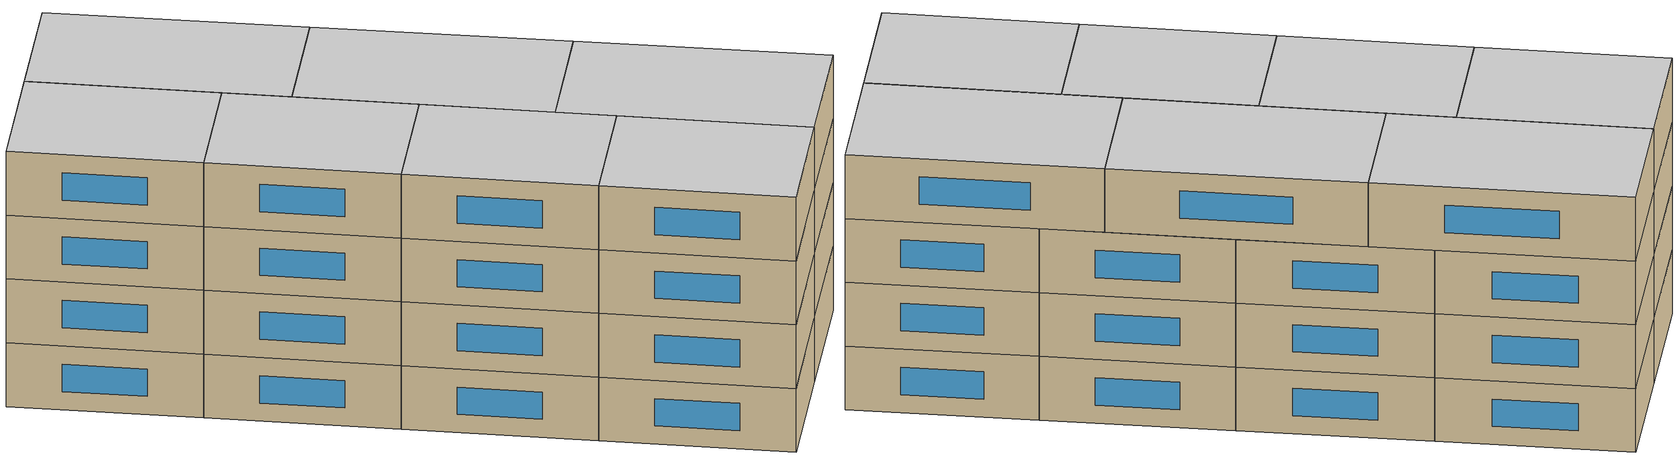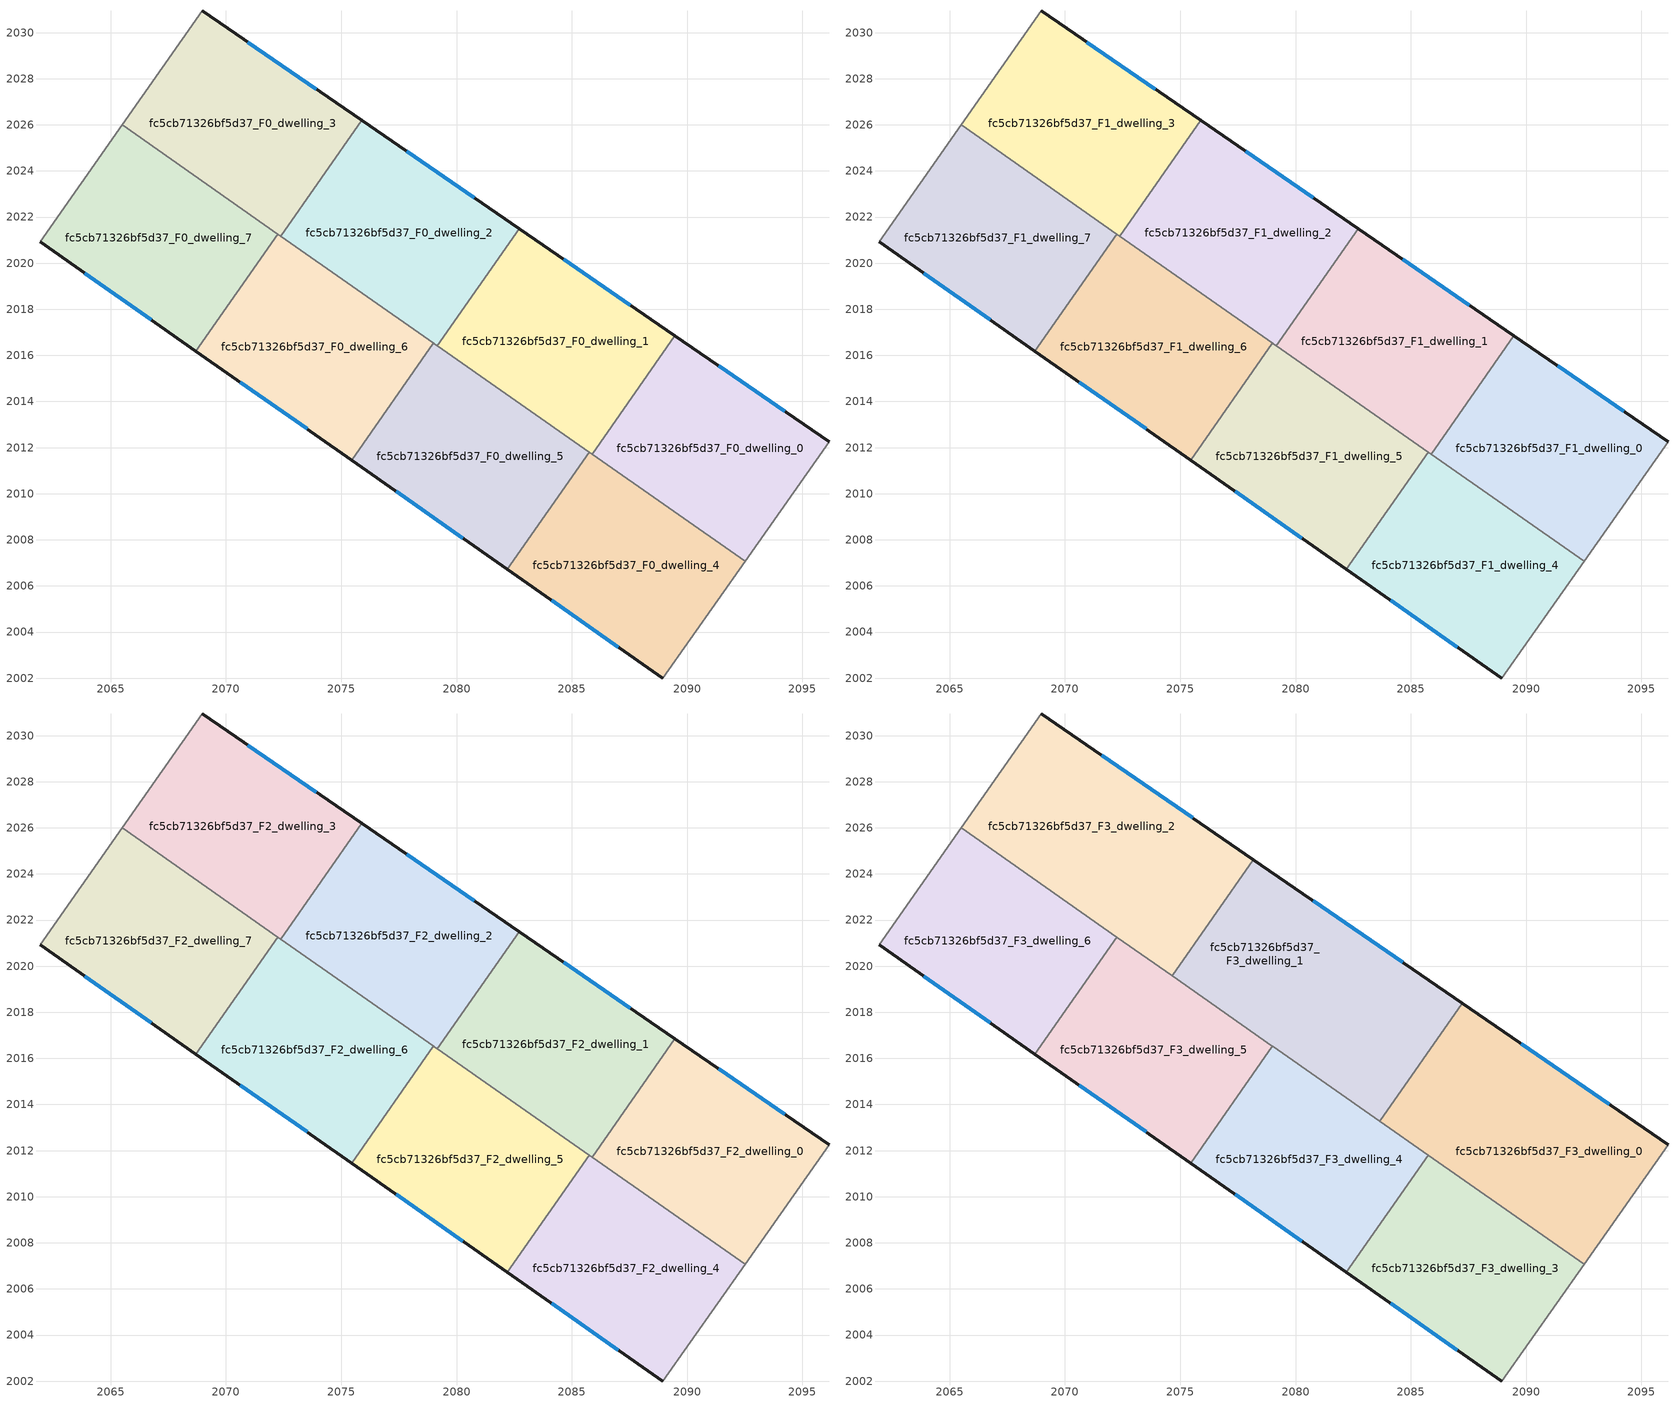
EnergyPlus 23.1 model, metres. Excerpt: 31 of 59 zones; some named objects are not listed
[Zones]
fc5cb71326bf5d37_F0_dwelling_0
 floor ground (EU_floor_Construction): 2096.16,2012.26 2092.52,2007.07 2085.88,2011.72 2089.48,2016.85 z0
 wall outside (EU_wall_Construction): 2096.16,2012.26 2089.48,2016.85 z0:3
 wall adiabatic (EU_wall_Construction): 2092.52,2007.07 2096.16,2012.26 z0:3
 wall to fc5cb71326bf5d37_F0_dwelling_1 (EU_wall_Construction): 2089.48,2016.85 2085.88,2011.72 z0:3
 wall to fc5cb71326bf5d37_F0_dwelling_4 (EU_wall_Construction): 2085.88,2011.72 2092.52,2007.07 z0:3
 window (EU_Window_Construction): 2094.25,2013.57 2091.39,2015.54 z0.86:2.14
fc5cb71326bf5d37_F0_dwelling_1
 floor ground (EU_floor_Construction): 2089.48,2016.85 2085.88,2011.72 2079.16,2016.42 2082.72,2021.5 z0
 wall outside (EU_wall_Construction): 2089.48,2016.85 2082.72,2021.5 z0:3
 wall to fc5cb71326bf5d37_F0_dwelling_2 (EU_wall_Construction): 2082.72,2021.5 2079.16,2016.42 z0:3
 wall to fc5cb71326bf5d37_F0_dwelling_5 (EU_wall_Construction): 2079.16,2016.42 2085.76,2011.8 z0:3
 wall to fc5cb71326bf5d37_F0_dwelling_4 (EU_wall_Construction): 2085.76,2011.8 2085.88,2011.72 z0:3
 window (EU_Window_Construction): 2087.55,2018.18 2084.65,2020.17 z0.86:2.14
fc5cb71326bf5d37_F0_dwelling_2
 floor ground (EU_floor_Construction): 2082.72,2021.5 2079.16,2016.42 2072.37,2021.18 2075.89,2026.2 z0
 wall outside (EU_wall_Construction): 2082.72,2021.5 2075.89,2026.2 z0:3
 wall to fc5cb71326bf5d37_F0_dwelling_3 (EU_wall_Construction): 2075.89,2026.2 2072.37,2021.18 z0:3
 wall to fc5cb71326bf5d37_F0_dwelling_6 (EU_wall_Construction): 2072.37,2021.18 2079,2016.53 z0:3
 wall to fc5cb71326bf5d37_F0_dwelling_5 (EU_wall_Construction): 2079,2016.53 2079.16,2016.42 z0:3
 window (EU_Window_Construction): 2080.77,2022.84 2077.84,2024.85 z0.86:2.14
fc5cb71326bf5d37_F0_dwelling_3
 floor ground (EU_floor_Construction): 2075.89,2026.2 2072.37,2021.18 2065.49,2026 2068.97,2030.95 z0
 wall outside (EU_wall_Construction): 2075.89,2026.2 2068.97,2030.95 z0:3
 wall adiabatic (EU_wall_Construction): 2068.97,2030.95 2065.49,2026 z0:3
 wall to fc5cb71326bf5d37_F0_dwelling_7 (EU_wall_Construction): 2065.49,2026 2072.25,2021.26 z0:3
 wall to fc5cb71326bf5d37_F0_dwelling_6 (EU_wall_Construction): 2072.25,2021.26 2072.37,2021.18 z0:3
 window (EU_Window_Construction): 2073.91,2027.55 2070.95,2029.59 z0.86:2.14
fc5cb71326bf5d37_F0_dwelling_4
 floor ground (EU_floor_Construction): 2092.52,2007.07 2088.96,2002 2082.2,2006.72 2085.76,2011.8 z0
 wall outside (EU_wall_Construction): 2082.2,2006.72 2088.96,2002 z0:3
 wall adiabatic (EU_wall_Construction): 2088.96,2002 2092.52,2007.07 z0:3
 wall to fc5cb71326bf5d37_F0_dwelling_5 (EU_wall_Construction): 2085.76,2011.8 2082.2,2006.72 z0:3
 window (EU_Window_Construction): 2084.13,2005.37 2087.03,2003.35 z0.86:2.14
fc5cb71326bf5d37_F0_dwelling_5
 floor ground (EU_floor_Construction): 2085.76,2011.8 2082.2,2006.72 2075.45,2011.46 2079,2016.53 z0
 wall outside (EU_wall_Construction): 2075.45,2011.46 2082.2,2006.72 z0:3
 wall to fc5cb71326bf5d37_F0_dwelling_6 (EU_wall_Construction): 2079,2016.53 2075.45,2011.46 z0:3
 window (EU_Window_Construction): 2077.38,2010.11 2080.27,2008.08 z0.86:2.14
fc5cb71326bf5d37_F0_dwelling_6
 floor ground (EU_floor_Construction): 2079,2016.53 2075.45,2011.46 2068.69,2016.19 2072.25,2021.26 z0
 wall outside (EU_wall_Construction): 2068.69,2016.19 2075.45,2011.46 z0:3
 wall to fc5cb71326bf5d37_F0_dwelling_7 (EU_wall_Construction): 2072.25,2021.26 2068.69,2016.19 z0:3
 window (EU_Window_Construction): 2070.62,2014.84 2073.52,2012.81 z0.86:2.14
fc5cb71326bf5d37_F0_dwelling_7
 floor ground (EU_floor_Construction): 2072.25,2021.26 2068.69,2016.19 2061.93,2020.92 2065.49,2026 z0
 wall outside (EU_wall_Construction): 2061.93,2020.92 2068.69,2016.19 z0:3
 wall adiabatic (EU_wall_Construction): 2065.49,2026 2061.93,2020.92 z0:3
 window (EU_Window_Construction): 2063.86,2019.57 2066.76,2017.54 z0.86:2.14
fc5cb71326bf5d37_F1_dwelling_0
 floor to fc5cb71326bf5d37_F0_dwelling_0 (EU_floor_Construction): 2096.16,2012.26 2092.52,2007.07 2085.88,2011.72 2089.48,2016.85 z3
 wall outside (EU_wall_Construction): 2096.16,2012.26 2089.48,2016.85 z3:6
 wall adiabatic (EU_wall_Construction): 2092.52,2007.07 2096.16,2012.26 z3:6
 wall to fc5cb71326bf5d37_F1_dwelling_1 (EU_wall_Construction): 2089.48,2016.85 2085.88,2011.72 z3:6
 wall to fc5cb71326bf5d37_F1_dwelling_4 (EU_wall_Construction): 2085.88,2011.72 2092.52,2007.07 z3:6
 window (EU_Window_Construction): 2094.25,2013.57 2091.39,2015.54 z3.86:5.14
fc5cb71326bf5d37_F1_dwelling_1
 floor to fc5cb71326bf5d37_F0_dwelling_1 (EU_floor_Construction): 2089.48,2016.85 2085.88,2011.72 2079.16,2016.42 2082.72,2021.5 z3
 wall outside (EU_wall_Construction): 2089.48,2016.85 2082.72,2021.5 z3:6
 wall to fc5cb71326bf5d37_F1_dwelling_2 (EU_wall_Construction): 2082.72,2021.5 2079.16,2016.42 z3:6
 wall to fc5cb71326bf5d37_F1_dwelling_5 (EU_wall_Construction): 2079.16,2016.42 2085.76,2011.8 z3:6
 wall to fc5cb71326bf5d37_F1_dwelling_4 (EU_wall_Construction): 2085.76,2011.8 2085.88,2011.72 z3:6
 window (EU_Window_Construction): 2087.55,2018.18 2084.65,2020.17 z3.86:5.14
fc5cb71326bf5d37_F1_dwelling_2
 floor to fc5cb71326bf5d37_F0_dwelling_2 (EU_floor_Construction): 2082.72,2021.5 2079.16,2016.42 2072.37,2021.18 2075.89,2026.2 z3
 wall outside (EU_wall_Construction): 2082.72,2021.5 2075.89,2026.2 z3:6
 wall to fc5cb71326bf5d37_F1_dwelling_3 (EU_wall_Construction): 2075.89,2026.2 2072.37,2021.18 z3:6
 wall to fc5cb71326bf5d37_F1_dwelling_6 (EU_wall_Construction): 2072.37,2021.18 2079,2016.53 z3:6
 wall to fc5cb71326bf5d37_F1_dwelling_5 (EU_wall_Construction): 2079,2016.53 2079.16,2016.42 z3:6
 window (EU_Window_Construction): 2080.77,2022.84 2077.84,2024.85 z3.86:5.14
fc5cb71326bf5d37_F1_dwelling_3
 floor to fc5cb71326bf5d37_F0_dwelling_3 (EU_floor_Construction): 2075.89,2026.2 2072.37,2021.18 2065.49,2026 2068.97,2030.95 z3
 wall outside (EU_wall_Construction): 2075.89,2026.2 2068.97,2030.95 z3:6
 wall adiabatic (EU_wall_Construction): 2068.97,2030.95 2065.49,2026 z3:6
 wall to fc5cb71326bf5d37_F1_dwelling_7 (EU_wall_Construction): 2065.49,2026 2072.25,2021.26 z3:6
 wall to fc5cb71326bf5d37_F1_dwelling_6 (EU_wall_Construction): 2072.25,2021.26 2072.37,2021.18 z3:6
 window (EU_Window_Construction): 2073.91,2027.55 2070.95,2029.59 z3.86:5.14
fc5cb71326bf5d37_F1_dwelling_4
 floor to fc5cb71326bf5d37_F0_dwelling_4 (EU_floor_Construction): 2092.52,2007.07 2088.96,2002 2082.2,2006.72 2085.76,2011.8 z3
 wall outside (EU_wall_Construction): 2082.2,2006.72 2088.96,2002 z3:6
 wall adiabatic (EU_wall_Construction): 2088.96,2002 2092.52,2007.07 z3:6
 wall to fc5cb71326bf5d37_F1_dwelling_5 (EU_wall_Construction): 2085.76,2011.8 2082.2,2006.72 z3:6
 window (EU_Window_Construction): 2084.13,2005.37 2087.03,2003.35 z3.86:5.14
fc5cb71326bf5d37_F1_dwelling_5
 floor to fc5cb71326bf5d37_F0_dwelling_5 (EU_floor_Construction): 2085.76,2011.8 2082.2,2006.72 2075.45,2011.46 2079,2016.53 z3
 wall outside (EU_wall_Construction): 2075.45,2011.46 2082.2,2006.72 z3:6
 wall to fc5cb71326bf5d37_F1_dwelling_6 (EU_wall_Construction): 2079,2016.53 2075.45,2011.46 z3:6
 window (EU_Window_Construction): 2077.38,2010.11 2080.27,2008.08 z3.86:5.14
fc5cb71326bf5d37_F1_dwelling_6
 floor to fc5cb71326bf5d37_F0_dwelling_6 (EU_floor_Construction): 2079,2016.53 2075.45,2011.46 2068.69,2016.19 2072.25,2021.26 z3
 wall outside (EU_wall_Construction): 2068.69,2016.19 2075.45,2011.46 z3:6
 wall to fc5cb71326bf5d37_F1_dwelling_7 (EU_wall_Construction): 2072.25,2021.26 2068.69,2016.19 z3:6
 window (EU_Window_Construction): 2070.62,2014.84 2073.52,2012.81 z3.86:5.14
fc5cb71326bf5d37_F1_dwelling_7
 floor to fc5cb71326bf5d37_F0_dwelling_7 (EU_floor_Construction): 2072.25,2021.26 2068.69,2016.19 2061.93,2020.92 2065.49,2026 z3
 wall outside (EU_wall_Construction): 2061.93,2020.92 2068.69,2016.19 z3:6
 wall adiabatic (EU_wall_Construction): 2065.49,2026 2061.93,2020.92 z3:6
 window (EU_Window_Construction): 2063.86,2019.57 2066.76,2017.54 z3.86:5.14
fc5cb71326bf5d37_F2_dwelling_0
 floor to fc5cb71326bf5d37_F1_dwelling_0 (EU_floor_Construction): 2096.16,2012.26 2092.52,2007.07 2085.88,2011.72 2089.48,2016.85 z6
 wall outside (EU_wall_Construction): 2096.16,2012.26 2089.48,2016.85 z6:9
 wall adiabatic (EU_wall_Construction): 2092.52,2007.07 2096.16,2012.26 z6:9
 wall to fc5cb71326bf5d37_F2_dwelling_1 (EU_wall_Construction): 2089.48,2016.85 2085.88,2011.72 z6:9
 wall to fc5cb71326bf5d37_F2_dwelling_4 (EU_wall_Construction): 2085.88,2011.72 2092.52,2007.07 z6:9
 window (EU_Window_Construction): 2094.25,2013.57 2091.39,2015.54 z6.86:8.14
fc5cb71326bf5d37_F2_dwelling_1
 floor to fc5cb71326bf5d37_F1_dwelling_1 (EU_floor_Construction): 2089.48,2016.85 2085.88,2011.72 2079.16,2016.42 2082.72,2021.5 z6
 wall outside (EU_wall_Construction): 2089.48,2016.85 2082.72,2021.5 z6:9
 wall to fc5cb71326bf5d37_F2_dwelling_2 (EU_wall_Construction): 2082.72,2021.5 2079.16,2016.42 z6:9
 wall to fc5cb71326bf5d37_F2_dwelling_5 (EU_wall_Construction): 2079.16,2016.42 2085.76,2011.8 z6:9
 wall to fc5cb71326bf5d37_F2_dwelling_4 (EU_wall_Construction): 2085.76,2011.8 2085.88,2011.72 z6:9
 window (EU_Window_Construction): 2087.55,2018.18 2084.65,2020.17 z6.86:8.14
fc5cb71326bf5d37_F2_dwelling_2
 floor to fc5cb71326bf5d37_F1_dwelling_2 (EU_floor_Construction): 2082.72,2021.5 2079.16,2016.42 2072.37,2021.18 2075.89,2026.2 z6
 wall outside (EU_wall_Construction): 2082.72,2021.5 2075.89,2026.2 z6:9
 wall to fc5cb71326bf5d37_F2_dwelling_3 (EU_wall_Construction): 2075.89,2026.2 2072.37,2021.18 z6:9
 wall to fc5cb71326bf5d37_F2_dwelling_6 (EU_wall_Construction): 2072.37,2021.18 2079,2016.53 z6:9
 wall to fc5cb71326bf5d37_F2_dwelling_5 (EU_wall_Construction): 2079,2016.53 2079.16,2016.42 z6:9
 window (EU_Window_Construction): 2080.77,2022.84 2077.84,2024.85 z6.86:8.14
 ceiling adiabatic (EU_roof_Construction): 2079.16,2016.42 2082.72,2021.5 2078.17,2024.62 2074.64,2019.59 z9
fc5cb71326bf5d37_F2_dwelling_3
 floor to fc5cb71326bf5d37_F1_dwelling_3 (EU_floor_Construction): 2075.89,2026.2 2072.37,2021.18 2065.49,2026 2068.97,2030.95 z6
 wall outside (EU_wall_Construction): 2075.89,2026.2 2068.97,2030.95 z6:9
 wall adiabatic (EU_wall_Construction): 2068.97,2030.95 2065.49,2026 z6:9
 wall to fc5cb71326bf5d37_F2_dwelling_7 (EU_wall_Construction): 2065.49,2026 2072.25,2021.26 z6:9
 wall to fc5cb71326bf5d37_F2_dwelling_6 (EU_wall_Construction): 2072.25,2021.26 2072.37,2021.18 z6:9
 window (EU_Window_Construction): 2073.91,2027.55 2070.95,2029.59 z6.86:8.14
fc5cb71326bf5d37_F2_dwelling_4
 floor to fc5cb71326bf5d37_F1_dwelling_4 (EU_floor_Construction): 2092.52,2007.07 2088.96,2002 2082.2,2006.72 2085.76,2011.8 z6
 wall outside (EU_wall_Construction): 2082.2,2006.72 2088.96,2002 z6:9
 wall adiabatic (EU_wall_Construction): 2088.96,2002 2092.52,2007.07 z6:9
 wall to fc5cb71326bf5d37_F2_dwelling_5 (EU_wall_Construction): 2085.76,2011.8 2082.2,2006.72 z6:9
 window (EU_Window_Construction): 2084.13,2005.37 2087.03,2003.35 z6.86:8.14
fc5cb71326bf5d37_F2_dwelling_5
 floor to fc5cb71326bf5d37_F1_dwelling_5 (EU_floor_Construction): 2085.76,2011.8 2082.2,2006.72 2075.45,2011.46 2079,2016.53 z6
 wall outside (EU_wall_Construction): 2075.45,2011.46 2082.2,2006.72 z6:9
 wall to fc5cb71326bf5d37_F2_dwelling_6 (EU_wall_Construction): 2079,2016.53 2075.45,2011.46 z6:9
 window (EU_Window_Construction): 2077.38,2010.11 2080.27,2008.08 z6.86:8.14
fc5cb71326bf5d37_F2_dwelling_6
 floor to fc5cb71326bf5d37_F1_dwelling_6 (EU_floor_Construction): 2079,2016.53 2075.45,2011.46 2068.69,2016.19 2072.25,2021.26 z6
 wall outside (EU_wall_Construction): 2068.69,2016.19 2075.45,2011.46 z6:9
 wall to fc5cb71326bf5d37_F2_dwelling_7 (EU_wall_Construction): 2072.25,2021.26 2068.69,2016.19 z6:9
 window (EU_Window_Construction): 2070.62,2014.84 2073.52,2012.81 z6.86:8.14
fc5cb71326bf5d37_F2_dwelling_7
 floor to fc5cb71326bf5d37_F1_dwelling_7 (EU_floor_Construction): 2072.25,2021.26 2068.69,2016.19 2061.93,2020.92 2065.49,2026 z6
 wall outside (EU_wall_Construction): 2061.93,2020.92 2068.69,2016.19 z6:9
 wall adiabatic (EU_wall_Construction): 2065.49,2026 2061.93,2020.92 z6:9
 window (EU_Window_Construction): 2063.86,2019.57 2066.76,2017.54 z6.86:8.14
fc5cb71326bf5d37_F3_dwelling_0
 floor to fc5cb71326bf5d37_F2_dwelling_0 (EU_floor_Construction): 2096.16,2012.26 2092.52,2007.07 2085.88,2011.72 2089.48,2016.85 z9
 floor to fc5cb71326bf5d37_F2_dwelling_1 (EU_floor_Construction): 2089.48,2016.85 2085.88,2011.72 2083.65,2013.28 2087.23,2018.4 z9
 wall outside (EU_wall_Construction): 2096.16,2012.26 2087.23,2018.4 z9:12
 wall adiabatic (EU_wall_Construction): 2092.52,2007.07 2096.16,2012.26 z9:12
 wall to fc5cb71326bf5d37_F3_dwelling_1 (EU_wall_Construction): 2087.23,2018.4 2083.65,2013.28 z9:12
 wall to fc5cb71326bf5d37_F3_dwelling_3 (EU_wall_Construction): 2085.76,2011.8 2092.52,2007.07 z9:12
 wall to fc5cb71326bf5d37_F3_dwelling_4 (EU_wall_Construction): 2083.65,2013.28 2085.76,2011.8 z9:12
 window (EU_Window_Construction): 2093.61,2014.01 2089.78,2016.64 z9.86:11.14
 ceiling to fc5cb71326bf5d37_F4_dwelling_0 (EU_floor_Construction): 2092.52,2007.07 2096.16,2012.26 2087.23,2018.4 2083.65,2013.28 z12
fc5cb71326bf5d37_F3_dwelling_1
 floor to fc5cb71326bf5d37_F2_dwelling_1 (EU_floor_Construction): 2087.23,2018.4 2083.65,2013.28 2079.16,2016.42 2082.72,2021.5 z9
 floor adiabatic (EU_floor_Construction): 2082.72,2021.5 2079.16,2016.42 2074.64,2019.59 2078.17,2024.62 z9
 wall outside (EU_wall_Construction): 2087.23,2018.4 2078.17,2024.62 z9:12
 wall to fc5cb71326bf5d37_F3_dwelling_2 (EU_wall_Construction): 2078.17,2024.62 2074.64,2019.59 z9:12
 wall to fc5cb71326bf5d37_F3_dwelling_4 (EU_wall_Construction): 2079,2016.53 2083.65,2013.28 z9:12
 wall to fc5cb71326bf5d37_F3_dwelling_5 (EU_wall_Construction): 2074.64,2019.59 2079,2016.53 z9:12
 window (EU_Window_Construction): 2084.64,2020.18 2080.76,2022.84 z9.86:11.14
 ceiling to fc5cb71326bf5d37_F4_dwelling_1 (EU_floor_Construction): 2083.65,2013.28 2087.23,2018.4 2078.17,2024.62 2074.64,2019.59 z12
fc5cb71326bf5d37_F3_dwelling_2
 floor to fc5cb71326bf5d37_F2_dwelling_3 (EU_floor_Construction): 2075.89,2026.2 2072.37,2021.18 2065.49,2026 2068.97,2030.95 z9
 floor to fc5cb71326bf5d37_F2_dwelling_2 (EU_floor_Construction): 2078.17,2024.62 2074.64,2019.59 2072.37,2021.18 2075.89,2026.2 z9
 wall outside (EU_wall_Construction): 2078.17,2024.62 2068.97,2030.95 z9:12
 wall adiabatic (EU_wall_Construction): 2068.97,2030.95 2065.49,2026 z9:12
 wall to fc5cb71326bf5d37_F3_dwelling_6 (EU_wall_Construction): 2065.49,2026 2072.25,2021.27 z9:12
 wall to fc5cb71326bf5d37_F3_dwelling_5 (EU_wall_Construction): 2072.25,2021.27 2074.64,2019.59 z9:12
 window (EU_Window_Construction): 2075.54,2026.43 2071.6,2029.14 z9.86:11.14
 ceiling to fc5cb71326bf5d37_F4_dwelling_2 (EU_floor_Construction): 2074.64,2019.59 2078.17,2024.62 2068.97,2030.95 2065.49,2026 z12
fc5cb71326bf5d37_F3_dwelling_3
 floor to fc5cb71326bf5d37_F2_dwelling_4 (EU_floor_Construction): 2092.52,2007.07 2088.96,2002 2082.2,2006.72 2085.76,2011.8 z9
 wall outside (EU_wall_Construction): 2082.2,2006.72 2088.96,2002 z9:12
 wall adiabatic (EU_wall_Construction): 2088.96,2002 2092.52,2007.07 z9:12
 wall to fc5cb71326bf5d37_F3_dwelling_4 (EU_wall_Construction): 2085.76,2011.8 2082.2,2006.72 z9:12
 window (EU_Window_Construction): 2084.13,2005.37 2087.03,2003.35 z9.86:11.14
 ceiling to fc5cb71326bf5d37_F4_dwelling_3 (EU_floor_Construction): 2088.96,2002 2092.52,2007.07 2085.76,2011.8 2082.2,2006.72 z12
fc5cb71326bf5d37_F3_dwelling_4
 floor to fc5cb71326bf5d37_F2_dwelling_5 (EU_floor_Construction): 2085.76,2011.8 2082.2,2006.72 2075.45,2011.46 2079,2016.53 z9
 wall outside (EU_wall_Construction): 2075.45,2011.46 2082.2,2006.72 z9:12
 wall to fc5cb71326bf5d37_F3_dwelling_5 (EU_wall_Construction): 2079,2016.53 2075.45,2011.46 z9:12
 window (EU_Window_Construction): 2077.38,2010.11 2080.27,2008.08 z9.86:11.14
 ceiling to fc5cb71326bf5d37_F4_dwelling_4 (EU_floor_Construction): 2082.2,2006.72 2085.76,2011.8 2079,2016.53 2075.45,2011.46 z12
fc5cb71326bf5d37_F3_dwelling_5
 floor to fc5cb71326bf5d37_F2_dwelling_6 (EU_floor_Construction): 2079,2016.53 2075.45,2011.46 2068.69,2016.19 2072.25,2021.26 z9
 wall outside (EU_wall_Construction): 2068.69,2016.19 2075.45,2011.46 z9:12
 wall to fc5cb71326bf5d37_F3_dwelling_6 (EU_wall_Construction): 2072.25,2021.26 2068.69,2016.19 z9:12
 window (EU_Window_Construction): 2070.62,2014.84 2073.52,2012.81 z9.86:11.14
 ceiling to fc5cb71326bf5d37_F4_dwelling_5 (EU_floor_Construction): 2075.45,2011.46 2079,2016.53 2072.25,2021.26 2068.69,2016.19 z12
fc5cb71326bf5d37_F3_dwelling_6
 floor to fc5cb71326bf5d37_F2_dwelling_7 (EU_floor_Construction): 2072.25,2021.26 2068.69,2016.19 2061.93,2020.92 2065.49,2026 z9
 wall outside (EU_wall_Construction): 2061.93,2020.92 2068.69,2016.19 z9:12
 wall adiabatic (EU_wall_Construction): 2065.49,2026 2061.93,2020.92 z9:12
 window (EU_Window_Construction): 2063.86,2019.57 2066.76,2017.54 z9.86:11.14
 ceiling to fc5cb71326bf5d37_F4_dwelling_6 (EU_floor_Construction): 2068.69,2016.19 2072.25,2021.26 2065.49,2026 2061.93,2020.92 z12
[Building]
EU S2 Campaign: North Axis=0; Terrain=City; Solar Distribution=FullExterior
[Site:Location]
Helsinki-Vantaa.AP: Latitude=60.317; Longitude=24.963; Time Zone=2; Elevation=54.6
[SizingPeriod:WeatherFileDays]
AnnualSizingPeriod: Begin Month=1; Begin Day of Month=1; End Month=12; End Day of Month=31; Day of Week for Start Day=Monday; Use Weather File Daylight Saving Period=No; Use Weather File Rain and Snow Indicators=No
[MATERIAL]
EU_InternalMass_Material: Roughness=MediumRough; Thickness=0.1; Conductivity=1; Density=1800; Specific Heat=900; Thermal Absorptance=0.9; Solar Absorptance=0.7; Visible Absorptance=0.7
[MATERIAL:NOMASS] Roughness=MediumRough; Thermal Absorptance=0.9; Solar Absorptance=0.7; Visible Absorptance=0.7
Name | Thermal Resistance
EU_wall_NoMass | 1.10183
EU_roof_NoMass; EU_floor_NoMass | 1.70606
[WINDOWMATERIAL:SIMPLEGLAZINGSYSTEM]
EU_Window_SimpleGlazing: UFactor=3.11035; Solar Heat Gain Coefficient=0.8; Visible Transmittance=0.8
[CONSTRUCTION]
EU_wall_Construction: EU_wall_NoMass
EU_roof_Construction: EU_roof_NoMass
EU_floor_Construction: EU_floor_NoMass
EU_Window_Construction: EU_Window_SimpleGlazing
EU_InternalMass_Construction: EU_InternalMass_Material
[ZONE] Type=1; Multiplier=1; Ceiling Height=autocalculate; Floor Area=autocalculate; Part of Total Floor Area=Yes
Name | Volume
fc5cb71326bf5d37_F0_dwelling_0; fc5cb71326bf5d37_F1_dwelling_0; fc5cb71326bf5d37_F2_dwelling_0 | 153.354
fc5cb71326bf5d37_F3_dwelling_0 | 204.476
fc5cb71326bf5d37_F0_dwelling_1; fc5cb71326bf5d37_F1_dwelling_1; fc5cb71326bf5d37_F2_dwelling_1; fc5cb71326bf5d37_F0_dwelling_2; fc5cb71326bf5d37_F1_dwelling_2; fc5cb71326bf5d37_F2_dwelling_2 | 153.362
fc5cb71326bf5d37_F3_dwelling_1 | 204.459
fc5cb71326bf5d37_F3_dwelling_2 | 204.473
fc5cb71326bf5d37_F0_dwelling_3; fc5cb71326bf5d37_F1_dwelling_3; fc5cb71326bf5d37_F2_dwelling_3; fc5cb71326bf5d37_F3_dwelling_4; fc5cb71326bf5d37_F0_dwelling_5; fc5cb71326bf5d37_F1_dwelling_5; fc5cb71326bf5d37_F2_dwelling_5; fc5cb71326bf5d37_F3_dwelling_5; fc5cb71326bf5d37_F0_dwelling_6; fc5cb71326bf5d37_F1_dwelling_6; fc5cb71326bf5d37_F2_dwelling_6 | 153.352
fc5cb71326bf5d37_F3_dwelling_3; fc5cb71326bf5d37_F0_dwelling_4; fc5cb71326bf5d37_F1_dwelling_4; fc5cb71326bf5d37_F2_dwelling_4; fc5cb71326bf5d37_F3_dwelling_6; fc5cb71326bf5d37_F0_dwelling_7; fc5cb71326bf5d37_F1_dwelling_7; fc5cb71326bf5d37_F2_dwelling_7 | 153.36
[INTERNALMASS] Construction=EU_InternalMass_Construction
Name | Zone or ZoneList | Surface Area
fc5cb71326bf5d37_F0_dwelling_0_EU_InternalMass | fc5cb71326bf5d37_F0_dwelling_0 | 51.1179
fc5cb71326bf5d37_F0_dwelling_1_EU_InternalMass | fc5cb71326bf5d37_F0_dwelling_1 | 51.121
fc5cb71326bf5d37_F0_dwelling_2_EU_InternalMass | fc5cb71326bf5d37_F0_dwelling_2 | 51.1203
fc5cb71326bf5d37_F0_dwelling_3_EU_InternalMass | fc5cb71326bf5d37_F0_dwelling_3 | 51.1171
fc5cb71326bf5d37_F0_dwelling_4_EU_InternalMass | fc5cb71326bf5d37_F0_dwelling_4 | 51.1199
fc5cb71326bf5d37_F0_dwelling_5_EU_InternalMass | fc5cb71326bf5d37_F0_dwelling_5 | 51.1171
fc5cb71326bf5d37_F0_dwelling_6_EU_InternalMass | fc5cb71326bf5d37_F0_dwelling_6 | 51.1173
fc5cb71326bf5d37_F0_dwelling_7_EU_InternalMass | fc5cb71326bf5d37_F0_dwelling_7 | 51.1199
fc5cb71326bf5d37_F1_dwelling_0_EU_InternalMass | fc5cb71326bf5d37_F1_dwelling_0 | 51.1179
fc5cb71326bf5d37_F1_dwelling_1_EU_InternalMass | fc5cb71326bf5d37_F1_dwelling_1 | 51.121
fc5cb71326bf5d37_F1_dwelling_2_EU_InternalMass | fc5cb71326bf5d37_F1_dwelling_2 | 51.1203
fc5cb71326bf5d37_F1_dwelling_3_EU_InternalMass | fc5cb71326bf5d37_F1_dwelling_3 | 51.1171
fc5cb71326bf5d37_F1_dwelling_4_EU_InternalMass | fc5cb71326bf5d37_F1_dwelling_4 | 51.1199
fc5cb71326bf5d37_F1_dwelling_5_EU_InternalMass | fc5cb71326bf5d37_F1_dwelling_5 | 51.1171
fc5cb71326bf5d37_F1_dwelling_6_EU_InternalMass | fc5cb71326bf5d37_F1_dwelling_6 | 51.1173
fc5cb71326bf5d37_F1_dwelling_7_EU_InternalMass | fc5cb71326bf5d37_F1_dwelling_7 | 51.1199
fc5cb71326bf5d37_F2_dwelling_0_EU_InternalMass | fc5cb71326bf5d37_F2_dwelling_0 | 51.1179
fc5cb71326bf5d37_F2_dwelling_1_EU_InternalMass | fc5cb71326bf5d37_F2_dwelling_1 | 51.121
fc5cb71326bf5d37_F2_dwelling_2_EU_InternalMass | fc5cb71326bf5d37_F2_dwelling_2 | 51.1203
fc5cb71326bf5d37_F2_dwelling_3_EU_InternalMass | fc5cb71326bf5d37_F2_dwelling_3 | 51.1171
fc5cb71326bf5d37_F2_dwelling_4_EU_InternalMass | fc5cb71326bf5d37_F2_dwelling_4 | 51.1199
fc5cb71326bf5d37_F2_dwelling_5_EU_InternalMass | fc5cb71326bf5d37_F2_dwelling_5 | 51.1171
fc5cb71326bf5d37_F2_dwelling_6_EU_InternalMass | fc5cb71326bf5d37_F2_dwelling_6 | 51.1173
fc5cb71326bf5d37_F2_dwelling_7_EU_InternalMass | fc5cb71326bf5d37_F2_dwelling_7 | 51.1199
fc5cb71326bf5d37_F3_dwelling_0_EU_InternalMass | fc5cb71326bf5d37_F3_dwelling_0 | 68.1588
fc5cb71326bf5d37_F3_dwelling_1_EU_InternalMass | fc5cb71326bf5d37_F3_dwelling_1 | 68.1529
fc5cb71326bf5d37_F3_dwelling_2_EU_InternalMass | fc5cb71326bf5d37_F3_dwelling_2 | 68.1575
fc5cb71326bf5d37_F3_dwelling_3_EU_InternalMass | fc5cb71326bf5d37_F3_dwelling_3 | 51.1199
fc5cb71326bf5d37_F3_dwelling_4_EU_InternalMass | fc5cb71326bf5d37_F3_dwelling_4 | 51.1171
fc5cb71326bf5d37_F3_dwelling_5_EU_InternalMass | fc5cb71326bf5d37_F3_dwelling_5 | 51.1173
fc5cb71326bf5d37_F3_dwelling_6_EU_InternalMass | fc5cb71326bf5d37_F3_dwelling_6 | 51.1199
[OTHEREQUIPMENT] Fuel Type=Electricity; Design Level Calculation Method=Watts/Area; Power per Zone Floor Area=1; Fraction Latent=0; Fraction Radiant=0; Fraction Lost=0; Carbon Dioxide Generation Rate=0; EndUse Subcategory=EU_Step8_InternalGains
Name | Zone or ZoneList or Space or SpaceList | Schedule
EU_Step8_InternalGain_fc5cb71326bf5d37_F0_dwelling_0_f000 | fc5cb71326bf5d37_F0_dwelling_0 | EU_Step8_GainSchedule_fc5cb71326bf5d37_F0_dwelling_0_f000
EU_Step8_InternalGain_fc5cb71326bf5d37_F0_dwelling_1_f000 | fc5cb71326bf5d37_F0_dwelling_1 | EU_Step8_GainSchedule_fc5cb71326bf5d37_F0_dwelling_1_f000
EU_Step8_InternalGain_fc5cb71326bf5d37_F0_dwelling_2_f000 | fc5cb71326bf5d37_F0_dwelling_2 | EU_Step8_GainSchedule_fc5cb71326bf5d37_F0_dwelling_2_f000
EU_Step8_InternalGain_fc5cb71326bf5d37_F0_dwelling_3_f000 | fc5cb71326bf5d37_F0_dwelling_3 | EU_Step8_GainSchedule_fc5cb71326bf5d37_F0_dwelling_3_f000
EU_Step8_InternalGain_fc5cb71326bf5d37_F0_dwelling_4_f000 | fc5cb71326bf5d37_F0_dwelling_4 | EU_Step8_GainSchedule_fc5cb71326bf5d37_F0_dwelling_4_f000
EU_Step8_InternalGain_fc5cb71326bf5d37_F0_dwelling_5_f000 | fc5cb71326bf5d37_F0_dwelling_5 | EU_Step8_GainSchedule_fc5cb71326bf5d37_F0_dwelling_5_f000
EU_Step8_InternalGain_fc5cb71326bf5d37_F0_dwelling_6_f000 | fc5cb71326bf5d37_F0_dwelling_6 | EU_Step8_GainSchedule_fc5cb71326bf5d37_F0_dwelling_6_f000
EU_Step8_InternalGain_fc5cb71326bf5d37_F0_dwelling_7_f000 | fc5cb71326bf5d37_F0_dwelling_7 | EU_Step8_GainSchedule_fc5cb71326bf5d37_F0_dwelling_7_f000
EU_Step8_InternalGain_fc5cb71326bf5d37_F1_dwelling_0_f000 | fc5cb71326bf5d37_F1_dwelling_0 | EU_Step8_GainSchedule_fc5cb71326bf5d37_F1_dwelling_0_f000
EU_Step8_InternalGain_fc5cb71326bf5d37_F1_dwelling_1_f000 | fc5cb71326bf5d37_F1_dwelling_1 | EU_Step8_GainSchedule_fc5cb71326bf5d37_F1_dwelling_1_f000
EU_Step8_InternalGain_fc5cb71326bf5d37_F1_dwelling_2_f000 | fc5cb71326bf5d37_F1_dwelling_2 | EU_Step8_GainSchedule_fc5cb71326bf5d37_F1_dwelling_2_f000
EU_Step8_InternalGain_fc5cb71326bf5d37_F1_dwelling_3_f000 | fc5cb71326bf5d37_F1_dwelling_3 | EU_Step8_GainSchedule_fc5cb71326bf5d37_F1_dwelling_3_f000
EU_Step8_InternalGain_fc5cb71326bf5d37_F1_dwelling_4_f000 | fc5cb71326bf5d37_F1_dwelling_4 | EU_Step8_GainSchedule_fc5cb71326bf5d37_F1_dwelling_4_f000
EU_Step8_InternalGain_fc5cb71326bf5d37_F1_dwelling_5_f000 | fc5cb71326bf5d37_F1_dwelling_5 | EU_Step8_GainSchedule_fc5cb71326bf5d37_F1_dwelling_5_f000
EU_Step8_InternalGain_fc5cb71326bf5d37_F1_dwelling_6_f000 | fc5cb71326bf5d37_F1_dwelling_6 | EU_Step8_GainSchedule_fc5cb71326bf5d37_F1_dwelling_6_f000
EU_Step8_InternalGain_fc5cb71326bf5d37_F1_dwelling_7_f000 | fc5cb71326bf5d37_F1_dwelling_7 | EU_Step8_GainSchedule_fc5cb71326bf5d37_F1_dwelling_7_f000
EU_Step8_InternalGain_fc5cb71326bf5d37_F2_dwelling_0_f000 | fc5cb71326bf5d37_F2_dwelling_0 | EU_Step8_GainSchedule_fc5cb71326bf5d37_F2_dwelling_0_f000
EU_Step8_InternalGain_fc5cb71326bf5d37_F2_dwelling_1_f000 | fc5cb71326bf5d37_F2_dwelling_1 | EU_Step8_GainSchedule_fc5cb71326bf5d37_F2_dwelling_1_f000
EU_Step8_InternalGain_fc5cb71326bf5d37_F2_dwelling_2_f000 | fc5cb71326bf5d37_F2_dwelling_2 | EU_Step8_GainSchedule_fc5cb71326bf5d37_F2_dwelling_2_f000
EU_Step8_InternalGain_fc5cb71326bf5d37_F2_dwelling_3_f000 | fc5cb71326bf5d37_F2_dwelling_3 | EU_Step8_GainSchedule_fc5cb71326bf5d37_F2_dwelling_3_f000
EU_Step8_InternalGain_fc5cb71326bf5d37_F2_dwelling_4_f000 | fc5cb71326bf5d37_F2_dwelling_4 | EU_Step8_GainSchedule_fc5cb71326bf5d37_F2_dwelling_4_f000
EU_Step8_InternalGain_fc5cb71326bf5d37_F2_dwelling_5_f000 | fc5cb71326bf5d37_F2_dwelling_5 | EU_Step8_GainSchedule_fc5cb71326bf5d37_F2_dwelling_5_f000
EU_Step8_InternalGain_fc5cb71326bf5d37_F2_dwelling_6_f000 | fc5cb71326bf5d37_F2_dwelling_6 | EU_Step8_GainSchedule_fc5cb71326bf5d37_F2_dwelling_6_f000
EU_Step8_InternalGain_fc5cb71326bf5d37_F2_dwelling_7_f000 | fc5cb71326bf5d37_F2_dwelling_7 | EU_Step8_GainSchedule_fc5cb71326bf5d37_F2_dwelling_7_f000
EU_Step8_InternalGain_fc5cb71326bf5d37_F3_dwelling_0_f000 | fc5cb71326bf5d37_F3_dwelling_0 | EU_Step8_GainSchedule_fc5cb71326bf5d37_F3_dwelling_0_f000
EU_Step8_InternalGain_fc5cb71326bf5d37_F3_dwelling_1_f000 | fc5cb71326bf5d37_F3_dwelling_1 | EU_Step8_GainSchedule_fc5cb71326bf5d37_F3_dwelling_1_f000
EU_Step8_InternalGain_fc5cb71326bf5d37_F3_dwelling_2_f000 | fc5cb71326bf5d37_F3_dwelling_2 | EU_Step8_GainSchedule_fc5cb71326bf5d37_F3_dwelling_2_f000
EU_Step8_InternalGain_fc5cb71326bf5d37_F3_dwelling_3_f000 | fc5cb71326bf5d37_F3_dwelling_3 | EU_Step8_GainSchedule_fc5cb71326bf5d37_F3_dwelling_3_f000
EU_Step8_InternalGain_fc5cb71326bf5d37_F3_dwelling_4_f000 | fc5cb71326bf5d37_F3_dwelling_4 | EU_Step8_GainSchedule_fc5cb71326bf5d37_F3_dwelling_4_f000
EU_Step8_InternalGain_fc5cb71326bf5d37_F3_dwelling_5_f000 | fc5cb71326bf5d37_F3_dwelling_5 | EU_Step8_GainSchedule_fc5cb71326bf5d37_F3_dwelling_5_f000
EU_Step8_InternalGain_fc5cb71326bf5d37_F3_dwelling_6_f000 | fc5cb71326bf5d37_F3_dwelling_6 | EU_Step8_GainSchedule_fc5cb71326bf5d37_F3_dwelling_6_f000
[ZONEVENTILATION:DESIGNFLOWRATE] Schedule=EU_AlwaysOn; Design Flow Rate Calculation Method=AirChanges/Hour; Air Changes per Hour=0.756316; Ventilation Type=Natural; Fan Pressure Rise=0; Fan Total Efficiency=1; Constant Term Coefficient=1; Temperature Term Coefficient=0; Velocity Term Coefficient=0; Velocity Squared Term Coefficient=0; Minimum Indoor Temperature=-100; Maximum Indoor Temperature=100; Delta Temperature=-100; Minimum Outdoor Temperature=-100; Maximum Outdoor Temperature=100; Maximum Wind Speed=40
Name | Zone or ZoneList or Space or SpaceList
EU_ConstantAir_fc5cb71326bf5d37_F0_dwelling_0 | fc5cb71326bf5d37_F0_dwelling_0
EU_ConstantAir_fc5cb71326bf5d37_F0_dwelling_1 | fc5cb71326bf5d37_F0_dwelling_1
EU_ConstantAir_fc5cb71326bf5d37_F0_dwelling_2 | fc5cb71326bf5d37_F0_dwelling_2
EU_ConstantAir_fc5cb71326bf5d37_F0_dwelling_3 | fc5cb71326bf5d37_F0_dwelling_3
EU_ConstantAir_fc5cb71326bf5d37_F0_dwelling_4 | fc5cb71326bf5d37_F0_dwelling_4
EU_ConstantAir_fc5cb71326bf5d37_F0_dwelling_5 | fc5cb71326bf5d37_F0_dwelling_5
EU_ConstantAir_fc5cb71326bf5d37_F0_dwelling_6 | fc5cb71326bf5d37_F0_dwelling_6
EU_ConstantAir_fc5cb71326bf5d37_F0_dwelling_7 | fc5cb71326bf5d37_F0_dwelling_7
EU_ConstantAir_fc5cb71326bf5d37_F1_dwelling_0 | fc5cb71326bf5d37_F1_dwelling_0
EU_ConstantAir_fc5cb71326bf5d37_F1_dwelling_1 | fc5cb71326bf5d37_F1_dwelling_1
EU_ConstantAir_fc5cb71326bf5d37_F1_dwelling_2 | fc5cb71326bf5d37_F1_dwelling_2
EU_ConstantAir_fc5cb71326bf5d37_F1_dwelling_3 | fc5cb71326bf5d37_F1_dwelling_3
EU_ConstantAir_fc5cb71326bf5d37_F1_dwelling_4 | fc5cb71326bf5d37_F1_dwelling_4
EU_ConstantAir_fc5cb71326bf5d37_F1_dwelling_5 | fc5cb71326bf5d37_F1_dwelling_5
EU_ConstantAir_fc5cb71326bf5d37_F1_dwelling_6 | fc5cb71326bf5d37_F1_dwelling_6
EU_ConstantAir_fc5cb71326bf5d37_F1_dwelling_7 | fc5cb71326bf5d37_F1_dwelling_7
EU_ConstantAir_fc5cb71326bf5d37_F2_dwelling_0 | fc5cb71326bf5d37_F2_dwelling_0
EU_ConstantAir_fc5cb71326bf5d37_F2_dwelling_1 | fc5cb71326bf5d37_F2_dwelling_1
EU_ConstantAir_fc5cb71326bf5d37_F2_dwelling_2 | fc5cb71326bf5d37_F2_dwelling_2
EU_ConstantAir_fc5cb71326bf5d37_F2_dwelling_3 | fc5cb71326bf5d37_F2_dwelling_3
EU_ConstantAir_fc5cb71326bf5d37_F2_dwelling_4 | fc5cb71326bf5d37_F2_dwelling_4
EU_ConstantAir_fc5cb71326bf5d37_F2_dwelling_5 | fc5cb71326bf5d37_F2_dwelling_5
EU_ConstantAir_fc5cb71326bf5d37_F2_dwelling_6 | fc5cb71326bf5d37_F2_dwelling_6
EU_ConstantAir_fc5cb71326bf5d37_F2_dwelling_7 | fc5cb71326bf5d37_F2_dwelling_7
EU_ConstantAir_fc5cb71326bf5d37_F3_dwelling_0 | fc5cb71326bf5d37_F3_dwelling_0
EU_ConstantAir_fc5cb71326bf5d37_F3_dwelling_1 | fc5cb71326bf5d37_F3_dwelling_1
EU_ConstantAir_fc5cb71326bf5d37_F3_dwelling_2 | fc5cb71326bf5d37_F3_dwelling_2
EU_ConstantAir_fc5cb71326bf5d37_F3_dwelling_3 | fc5cb71326bf5d37_F3_dwelling_3
EU_ConstantAir_fc5cb71326bf5d37_F3_dwelling_4 | fc5cb71326bf5d37_F3_dwelling_4
EU_ConstantAir_fc5cb71326bf5d37_F3_dwelling_5 | fc5cb71326bf5d37_F3_dwelling_5
EU_ConstantAir_fc5cb71326bf5d37_F3_dwelling_6 | fc5cb71326bf5d37_F3_dwelling_6
[HVACTEMPLATE:THERMOSTAT] Constant Heating Setpoint=20; Constant Cooling Setpoint=50
EU_HeatOnly_fc5cb71326bf5d37_F0_dwelling_0; EU_HeatOnly_fc5cb71326bf5d37_F0_dwelling_1; EU_HeatOnly_fc5cb71326bf5d37_F0_dwelling_2; EU_HeatOnly_fc5cb71326bf5d37_F0_dwelling_3; EU_HeatOnly_fc5cb71326bf5d37_F0_dwelling_4; EU_HeatOnly_fc5cb71326bf5d37_F0_dwelling_5; EU_HeatOnly_fc5cb71326bf5d37_F0_dwelling_6; EU_HeatOnly_fc5cb71326bf5d37_F0_dwelling_7; EU_HeatOnly_fc5cb71326bf5d37_F1_dwelling_0; EU_HeatOnly_fc5cb71326bf5d37_F1_dwelling_1; EU_HeatOnly_fc5cb71326bf5d37_F1_dwelling_2; EU_HeatOnly_fc5cb71326bf5d37_F1_dwelling_3; EU_HeatOnly_fc5cb71326bf5d37_F1_dwelling_4; EU_HeatOnly_fc5cb71326bf5d37_F1_dwelling_5; EU_HeatOnly_fc5cb71326bf5d37_F1_dwelling_6; EU_HeatOnly_fc5cb71326bf5d37_F1_dwelling_7; EU_HeatOnly_fc5cb71326bf5d37_F2_dwelling_0; EU_HeatOnly_fc5cb71326bf5d37_F2_dwelling_1; EU_HeatOnly_fc5cb71326bf5d37_F2_dwelling_2; EU_HeatOnly_fc5cb71326bf5d37_F2_dwelling_3; EU_HeatOnly_fc5cb71326bf5d37_F2_dwelling_4
[HVACTEMPLATE:ZONE:IDEALLOADSAIRSYSTEM] System Availability Schedule=EU_AlwaysOn; Maximum Heating Supply Air Temperature=50; Minimum Cooling Supply Air Temperature=13; Maximum Heating Supply Air Humidity Ratio=0.0156; Minimum Cooling Supply Air Humidity Ratio=0.0077; Heating Limit=NoLimit; Cooling Limit=NoLimit; Heating Availability Schedule=EU_AlwaysOn; Cooling Availability Schedule=EU_CoolingOff; Dehumidification Control Type=ConstantSensibleHeatRatio; Cooling Sensible Heat Ratio=0.7; Dehumidification Setpoint=60; Humidification Control Type=None; Humidification Setpoint=30; Outdoor Air Method=None; Outdoor Air Flow Rate per Person=0.00944; Outdoor Air Flow Rate per Zone Floor Area=0; Outdoor Air Flow Rate per Zone=0; Demand Controlled Ventilation Type=None; Outdoor Air Economizer Type=NoEconomizer; Heat Recovery Type=None; Sensible Heat Recovery Effectiveness=0.7; Latent Heat Recovery Effectiveness=0.65
Name | Template Thermostat
fc5cb71326bf5d37_F0_dwelling_0 | EU_HeatOnly_fc5cb71326bf5d37_F0_dwelling_0
fc5cb71326bf5d37_F0_dwelling_1 | EU_HeatOnly_fc5cb71326bf5d37_F0_dwelling_1
fc5cb71326bf5d37_F0_dwelling_2 | EU_HeatOnly_fc5cb71326bf5d37_F0_dwelling_2
fc5cb71326bf5d37_F0_dwelling_3 | EU_HeatOnly_fc5cb71326bf5d37_F0_dwelling_3
fc5cb71326bf5d37_F0_dwelling_4 | EU_HeatOnly_fc5cb71326bf5d37_F0_dwelling_4
fc5cb71326bf5d37_F0_dwelling_5 | EU_HeatOnly_fc5cb71326bf5d37_F0_dwelling_5
fc5cb71326bf5d37_F0_dwelling_6 | EU_HeatOnly_fc5cb71326bf5d37_F0_dwelling_6
fc5cb71326bf5d37_F0_dwelling_7 | EU_HeatOnly_fc5cb71326bf5d37_F0_dwelling_7
fc5cb71326bf5d37_F1_dwelling_0 | EU_HeatOnly_fc5cb71326bf5d37_F1_dwelling_0
fc5cb71326bf5d37_F1_dwelling_1 | EU_HeatOnly_fc5cb71326bf5d37_F1_dwelling_1
fc5cb71326bf5d37_F1_dwelling_2 | EU_HeatOnly_fc5cb71326bf5d37_F1_dwelling_2
fc5cb71326bf5d37_F1_dwelling_3 | EU_HeatOnly_fc5cb71326bf5d37_F1_dwelling_3
fc5cb71326bf5d37_F1_dwelling_4 | EU_HeatOnly_fc5cb71326bf5d37_F1_dwelling_4
fc5cb71326bf5d37_F1_dwelling_5 | EU_HeatOnly_fc5cb71326bf5d37_F1_dwelling_5
fc5cb71326bf5d37_F1_dwelling_6 | EU_HeatOnly_fc5cb71326bf5d37_F1_dwelling_6
fc5cb71326bf5d37_F1_dwelling_7 | EU_HeatOnly_fc5cb71326bf5d37_F1_dwelling_7
fc5cb71326bf5d37_F2_dwelling_0 | EU_HeatOnly_fc5cb71326bf5d37_F2_dwelling_0
fc5cb71326bf5d37_F2_dwelling_1 | EU_HeatOnly_fc5cb71326bf5d37_F2_dwelling_1
fc5cb71326bf5d37_F2_dwelling_2 | EU_HeatOnly_fc5cb71326bf5d37_F2_dwelling_2
fc5cb71326bf5d37_F2_dwelling_3 | EU_HeatOnly_fc5cb71326bf5d37_F2_dwelling_3
fc5cb71326bf5d37_F2_dwelling_4 | EU_HeatOnly_fc5cb71326bf5d37_F2_dwelling_4
fc5cb71326bf5d37_F2_dwelling_5 | EU_HeatOnly_fc5cb71326bf5d37_F2_dwelling_5
fc5cb71326bf5d37_F2_dwelling_6 | EU_HeatOnly_fc5cb71326bf5d37_F2_dwelling_6
fc5cb71326bf5d37_F2_dwelling_7 | EU_HeatOnly_fc5cb71326bf5d37_F2_dwelling_7
fc5cb71326bf5d37_F3_dwelling_0 | EU_HeatOnly_fc5cb71326bf5d37_F3_dwelling_0
fc5cb71326bf5d37_F3_dwelling_1 | EU_HeatOnly_fc5cb71326bf5d37_F3_dwelling_1
fc5cb71326bf5d37_F3_dwelling_2 | EU_HeatOnly_fc5cb71326bf5d37_F3_dwelling_2
fc5cb71326bf5d37_F3_dwelling_3 | EU_HeatOnly_fc5cb71326bf5d37_F3_dwelling_3
fc5cb71326bf5d37_F3_dwelling_4 | EU_HeatOnly_fc5cb71326bf5d37_F3_dwelling_4
fc5cb71326bf5d37_F3_dwelling_5 | EU_HeatOnly_fc5cb71326bf5d37_F3_dwelling_5
fc5cb71326bf5d37_F3_dwelling_6 | EU_HeatOnly_fc5cb71326bf5d37_F3_dwelling_6
[SIZING:ZONE] Zone Cooling Design Supply Air Temperature Input Method=SupplyAirTemperature; Zone Cooling Design Supply Air Temperature=13; Zone Heating Design Supply Air Temperature Input Method=SupplyAirTemperature; Zone Heating Design Supply Air Temperature=50; Zone Cooling Design Supply Air Humidity Ratio=0.008; Zone Heating Design Supply Air Humidity Ratio=0.008; Cooling Design Air Flow Method=DesignDay; Cooling Design Air Flow Rate=0; Cooling Minimum Air Flow per Zone Floor Area=0.000762; Cooling Minimum Air Flow=0; Cooling Minimum Air Flow Fraction=0.2; Heating Design Air Flow Method=DesignDay; Heating Design Air Flow Rate=0; Heating Maximum Air Flow per Zone Floor Area=0.002032; Heating Maximum Air Flow=0.141576; Heating Maximum Air Flow Fraction=0.3; Account for Dedicated Outdoor Air System=No; Dedicated Outdoor Air System Control Strategy=NeutralSupplyAir; Dedicated Outdoor Air Low Setpoint Temperature for Design=autosize; Dedicated Outdoor Air High Setpoint Temperature for Design=autosize; Zone Load Sizing Method=Sensible Load Only No Latent Load; Zone Latent Cooling Design Supply Air Humidity Ratio Input Method=HumidityRatioDifference; Zone Cooling Design Supply Air Humidity Ratio Difference=0.005; Zone Latent Heating Design Supply Air Humidity Ratio Input Method=HumidityRatioDifference; Zone Humidification Design Supply Air Humidity Ratio Difference=0.005
fc5cb71326bf5d37_F0_dwelling_0; fc5cb71326bf5d37_F0_dwelling_1; fc5cb71326bf5d37_F0_dwelling_2; fc5cb71326bf5d37_F0_dwelling_3; fc5cb71326bf5d37_F0_dwelling_4; fc5cb71326bf5d37_F0_dwelling_5; fc5cb71326bf5d37_F0_dwelling_6; fc5cb71326bf5d37_F0_dwelling_7; fc5cb71326bf5d37_F1_dwelling_0; fc5cb71326bf5d37_F1_dwelling_1; fc5cb71326bf5d37_F1_dwelling_2; fc5cb71326bf5d37_F1_dwelling_3; fc5cb71326bf5d37_F1_dwelling_4; fc5cb71326bf5d37_F1_dwelling_5; fc5cb71326bf5d37_F1_dwelling_6; fc5cb71326bf5d37_F1_dwelling_7; fc5cb71326bf5d37_F2_dwelling_0; fc5cb71326bf5d37_F2_dwelling_1; fc5cb71326bf5d37_F2_dwelling_2; fc5cb71326bf5d37_F2_dwelling_3; fc5cb71326bf5d37_F2_dwelling_4; fc5cb71326bf5d37_F2_dwelling_5; fc5cb71326bf5d37_F2_dwelling_6; fc5cb71326bf5d37_F2_dwelling_7; fc5cb71326bf5d37_F3_dwelling_0; fc5cb71326bf5d37_F3_dwelling_1; fc5cb71326bf5d37_F3_dwelling_2; fc5cb71326bf5d37_F3_dwelling_3; fc5cb71326bf5d37_F3_dwelling_4; fc5cb71326bf5d37_F3_dwelling_5; fc5cb71326bf5d37_F3_dwelling_6
[SCHEDULE:CONSTANT]
Name | Hourly Value
EU_AlwaysOn | 1
EU_CoolingOff | 0
[SCHEDULE:FILE] Column Number=1; Rows to Skip at Top=0; Number of Hours of Data=8760; Column Separator=Comma; Interpolate to Timestep=No; Minutes per Item=60; Adjust Schedule for Daylight Savings=Yes
Name | File
EU_Step8_GainSchedule_fc5cb71326bf5d37_F0_dwelling_0_f000 | ../../schedules/fc5cb71326bf5d37/fc5cb71326bf5d37_F0_dwelling_0_f000_gain.csv
EU_Step8_GainSchedule_fc5cb71326bf5d37_F0_dwelling_1_f000 | ../../schedules/fc5cb71326bf5d37/fc5cb71326bf5d37_F0_dwelling_1_f000_gain.csv
EU_Step8_GainSchedule_fc5cb71326bf5d37_F0_dwelling_2_f000 | ../../schedules/fc5cb71326bf5d37/fc5cb71326bf5d37_F0_dwelling_2_f000_gain.csv
EU_Step8_GainSchedule_fc5cb71326bf5d37_F0_dwelling_3_f000 | ../../schedules/fc5cb71326bf5d37/fc5cb71326bf5d37_F0_dwelling_3_f000_gain.csv
EU_Step8_GainSchedule_fc5cb71326bf5d37_F0_dwelling_4_f000 | ../../schedules/fc5cb71326bf5d37/fc5cb71326bf5d37_F0_dwelling_4_f000_gain.csv
EU_Step8_GainSchedule_fc5cb71326bf5d37_F0_dwelling_5_f000 | ../../schedules/fc5cb71326bf5d37/fc5cb71326bf5d37_F0_dwelling_5_f000_gain.csv
EU_Step8_GainSchedule_fc5cb71326bf5d37_F0_dwelling_6_f000 | ../../schedules/fc5cb71326bf5d37/fc5cb71326bf5d37_F0_dwelling_6_f000_gain.csv
EU_Step8_GainSchedule_fc5cb71326bf5d37_F0_dwelling_7_f000 | ../../schedules/fc5cb71326bf5d37/fc5cb71326bf5d37_F0_dwelling_7_f000_gain.csv
EU_Step8_GainSchedule_fc5cb71326bf5d37_F1_dwelling_0_f000 | ../../schedules/fc5cb71326bf5d37/fc5cb71326bf5d37_F1_dwelling_0_f000_gain.csv
EU_Step8_GainSchedule_fc5cb71326bf5d37_F1_dwelling_1_f000 | ../../schedules/fc5cb71326bf5d37/fc5cb71326bf5d37_F1_dwelling_1_f000_gain.csv
EU_Step8_GainSchedule_fc5cb71326bf5d37_F1_dwelling_2_f000 | ../../schedules/fc5cb71326bf5d37/fc5cb71326bf5d37_F1_dwelling_2_f000_gain.csv
EU_Step8_GainSchedule_fc5cb71326bf5d37_F1_dwelling_3_f000 | ../../schedules/fc5cb71326bf5d37/fc5cb71326bf5d37_F1_dwelling_3_f000_gain.csv
EU_Step8_GainSchedule_fc5cb71326bf5d37_F1_dwelling_4_f000 | ../../schedules/fc5cb71326bf5d37/fc5cb71326bf5d37_F1_dwelling_4_f000_gain.csv
EU_Step8_GainSchedule_fc5cb71326bf5d37_F1_dwelling_5_f000 | ../../schedules/fc5cb71326bf5d37/fc5cb71326bf5d37_F1_dwelling_5_f000_gain.csv
EU_Step8_GainSchedule_fc5cb71326bf5d37_F1_dwelling_6_f000 | ../../schedules/fc5cb71326bf5d37/fc5cb71326bf5d37_F1_dwelling_6_f000_gain.csv
EU_Step8_GainSchedule_fc5cb71326bf5d37_F1_dwelling_7_f000 | ../../schedules/fc5cb71326bf5d37/fc5cb71326bf5d37_F1_dwelling_7_f000_gain.csv
EU_Step8_GainSchedule_fc5cb71326bf5d37_F2_dwelling_0_f000 | ../../schedules/fc5cb71326bf5d37/fc5cb71326bf5d37_F2_dwelling_0_f000_gain.csv
EU_Step8_GainSchedule_fc5cb71326bf5d37_F2_dwelling_1_f000 | ../../schedules/fc5cb71326bf5d37/fc5cb71326bf5d37_F2_dwelling_1_f000_gain.csv
EU_Step8_GainSchedule_fc5cb71326bf5d37_F2_dwelling_2_f000 | ../../schedules/fc5cb71326bf5d37/fc5cb71326bf5d37_F2_dwelling_2_f000_gain.csv
EU_Step8_GainSchedule_fc5cb71326bf5d37_F2_dwelling_3_f000 | ../../schedules/fc5cb71326bf5d37/fc5cb71326bf5d37_F2_dwelling_3_f000_gain.csv
EU_Step8_GainSchedule_fc5cb71326bf5d37_F2_dwelling_4_f000 | ../../schedules/fc5cb71326bf5d37/fc5cb71326bf5d37_F2_dwelling_4_f000_gain.csv
EU_Step8_GainSchedule_fc5cb71326bf5d37_F2_dwelling_5_f000 | ../../schedules/fc5cb71326bf5d37/fc5cb71326bf5d37_F2_dwelling_5_f000_gain.csv
EU_Step8_GainSchedule_fc5cb71326bf5d37_F2_dwelling_6_f000 | ../../schedules/fc5cb71326bf5d37/fc5cb71326bf5d37_F2_dwelling_6_f000_gain.csv
EU_Step8_GainSchedule_fc5cb71326bf5d37_F2_dwelling_7_f000 | ../../schedules/fc5cb71326bf5d37/fc5cb71326bf5d37_F2_dwelling_7_f000_gain.csv
EU_Step8_GainSchedule_fc5cb71326bf5d37_F3_dwelling_0_f000 | ../../schedules/fc5cb71326bf5d37/fc5cb71326bf5d37_F3_dwelling_0_f000_gain.csv
EU_Step8_GainSchedule_fc5cb71326bf5d37_F3_dwelling_1_f000 | ../../schedules/fc5cb71326bf5d37/fc5cb71326bf5d37_F3_dwelling_1_f000_gain.csv
EU_Step8_GainSchedule_fc5cb71326bf5d37_F3_dwelling_2_f000 | ../../schedules/fc5cb71326bf5d37/fc5cb71326bf5d37_F3_dwelling_2_f000_gain.csv
EU_Step8_GainSchedule_fc5cb71326bf5d37_F3_dwelling_3_f000 | ../../schedules/fc5cb71326bf5d37/fc5cb71326bf5d37_F3_dwelling_3_f000_gain.csv
EU_Step8_GainSchedule_fc5cb71326bf5d37_F3_dwelling_4_f000 | ../../schedules/fc5cb71326bf5d37/fc5cb71326bf5d37_F3_dwelling_4_f000_gain.csv
EU_Step8_GainSchedule_fc5cb71326bf5d37_F3_dwelling_5_f000 | ../../schedules/fc5cb71326bf5d37/fc5cb71326bf5d37_F3_dwelling_5_f000_gain.csv
EU_Step8_GainSchedule_fc5cb71326bf5d37_F3_dwelling_6_f000 | ../../schedules/fc5cb71326bf5d37/fc5cb71326bf5d37_F3_dwelling_6_f000_gain.csv
